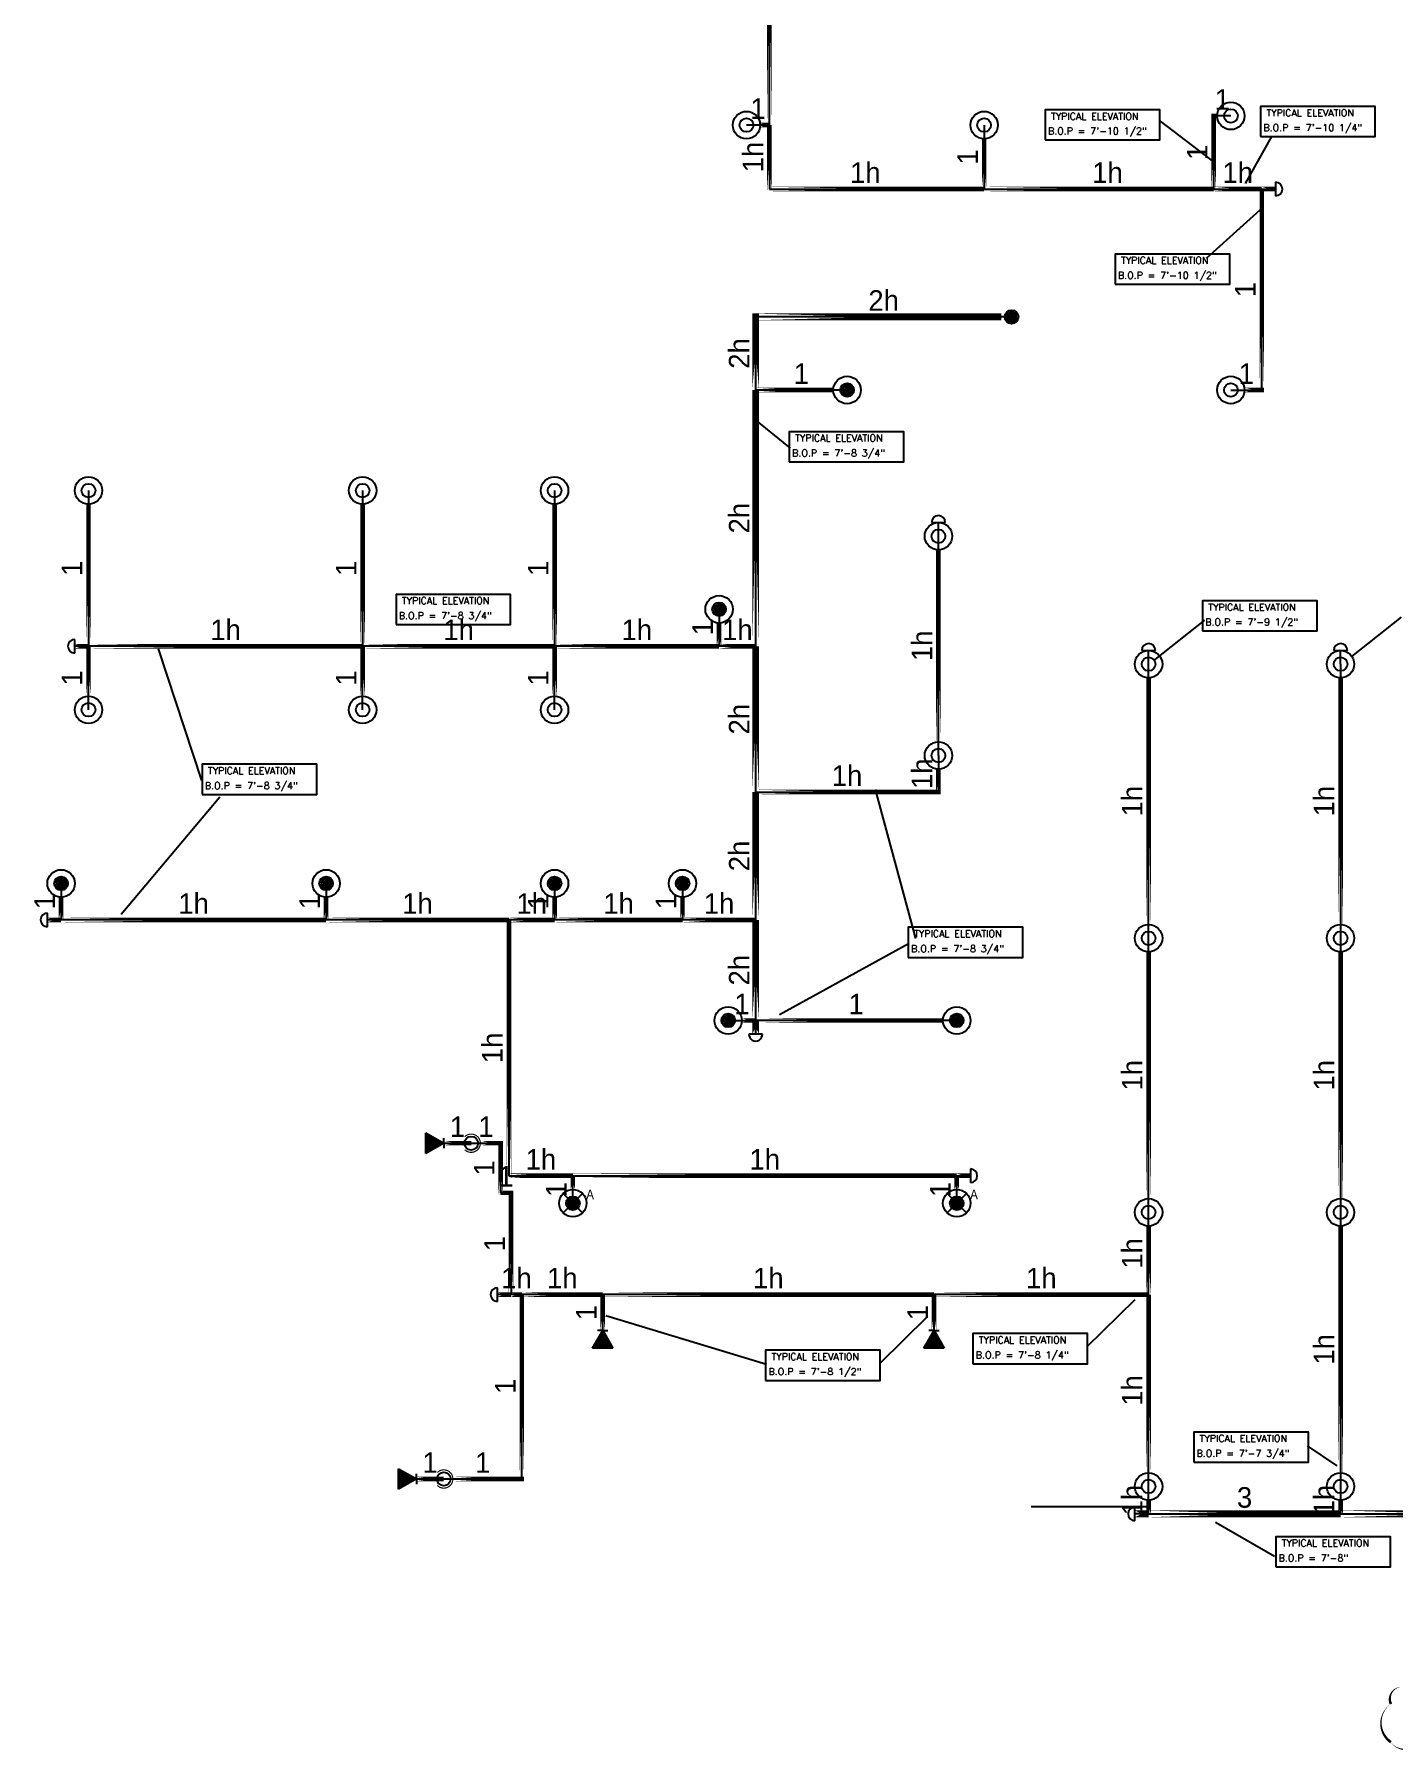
# Model space of a CAD drawing. Header units: inches. Extents: x -3384 to 3968, y -54 to 1448.
# Drawn here: x -3324 to -2729, y -54 to 697 of the extents above; entities that cross this region are included whole.
import ezdxf
from ezdxf.enums import TextEntityAlignment as Align

# ---------------------------------------------------------------- set-up
doc = ezdxf.new("R2010")
doc.units = ezdxf.units.IN
doc.header["$MEASUREMENT"] = 0
for name, color, linetype in [('conflict', 1, 'Continuous'), ('Coordination', 1, 'Continuous'), ('headdn', 1, 'Continuous'), ('HEADUP', 1, 'Continuous'), ('PIPEBL', 1, 'Continuous'), ('pipemn', 1, 'Continuous'), ('PIPESPC', 1, 'Continuous'), ('spk-cap', 1, 'Continuous'), ('spk-pipedrop', 1, 'Continuous'), ('spk-piperise', 1, 'Continuous'), ('TIDYPIPE', 1, 'Continuous')]:
    doc.layers.add(name, color=color, linetype=linetype)
doc.styles.add('PIPE', font='PIPE.SHX')
doc.styles.add('ROMAND', font='romand', dxfattribs={"width": 0.75, "height": 1.5})

# ---------------------------------------------------------------- blocks, each defined once
blk = doc.blocks.new('SIDE3')
for p, q in [((0, 0), (7.79, 4.5)), ((0, 0), (0, 2.24)), ((7.79, -4.5), (0, 0)), ((0, 0), (0, -2.24)), ((7.79, 4.5), (7.79, -4.5))]:
    blk.add_line(p, q)
blk.add_solid([(7.79, -4.5), (0, 0), (7.79, 4.5)])
blk = doc.blocks.new('dpend1')
for radius in [6, 3]:
    blk.add_circle((0, 0), radius)
for points in [[(0.01, 2.97), (-2.53, -1.59), (-2.62, 1.36)], [(0.01, 2.97), (-2.49, -1.59), (2.52, -1.59)], [(2.52, -1.59), (0.01, 2.97), (2.6, 1.47)], [(2.52, -1.59), (-2.53, -1.59), (0.01, -2.98)]]:
    blk.add_solid(points)
blk = doc.blocks.new('DPEND4')
for p, q in [((4.24, -4.24), (-4.24, 4.24)), ((-4.24, -4.24), (4.24, 4.24))]:
    blk.add_line(p, q)
for radius in [6, 3]:
    blk.add_circle((0, 0), radius)
for points in [[(0, 0), (-3, 0), (-2.08, 2.07)], [(0, 0), (-3, 0), (-2.08, -2.07)], [(0, 0), (0, 3), (-2.12, 2.14)], [(0, 0), (0, -3), (-2.12, -2.14)], [(0, 0), (0, 3), (2.12, 2.14)], [(0, 0), (3, 0), (2.08, 2.07)], [(0, 0), (0, -3), (2.12, -2.14)], [(0, 0), (3, 0), (2.08, -2.07)]]:
    blk.add_solid(points)
at = {"style": 'PIPE', "width": 1.359757}
blk.add_text('A', height=4.28, dxfattribs=at).set_placement((5.9, 1.71), (9.23, 1.71), align=Align.FIT)
blk = doc.blocks.new('SPRIG1')
for radius in [6, 3]:
    blk.add_circle((0, 0), radius)
blk = doc.blocks.new('CAP')
blk.add_line((0, 3), (0, -3))
blk.add_arc((0, 0), 3, 270, 90)
blk = doc.blocks.new('drop')
blk.add_circle((0, 0), 3)
for points in [[(0.01, 2.97), (-2.53, -1.59), (-2.62, 1.36)], [(0.01, 2.97), (-2.49, -1.59), (2.52, -1.59)], [(2.52, -1.59), (0.01, 2.97), (2.6, 1.47)], [(2.52, -1.59), (-2.53, -1.59), (0.01, -2.98)]]:
    blk.add_solid(points)
blk = doc.blocks.new('rise')
blk.add_circle((0, 0), 3)
blk = doc.blocks.new('PIPESPC')
at = {"layer": 'PIPESPC', "style": 'PIPE', "width": 0.9}
blk.add_attdef('SIZE', text='', height=9, dxfattribs=at).set_placement((0, 4.02), align=Align.CENTER)
at = {"layer": 'PIPESPC', "style": 'PIPE', "flags": 1}
blk.add_attdef('SCHED', (25.3, 3.89), '', height=9, dxfattribs=at)
blk = doc.blocks.new('TIDYRUN')
at = {"const_width": 0.5}
blk.add_lwpolyline([(-2.83, 2.83, -2.414214), (-2.83, -2.83, -1.737895)], format="xyb", dxfattribs=at)

msp = doc.modelspace()

# ---------------------------------------------------------------- linework, layer by layer
at = {"layer": 'conflict'}
for p, q in [((-2808.06, 641.62), (-2830.81, 659.08)), ((-2793.67, 631.71), (-2782.12, 652.39)), ((-2810.6, 599.11), (-2787.2, 620.27)), ((-3006.68, 527.1), (-2992.9, 515.85)), ((-2833.13, 423.4), (-2811.43, 440.56)), ((-2747.03, 424.73), (-2725.32, 441.9)), ((-3250.46, 370.41), (-3269.4, 428.09)), ((-3285.65, 311.83), (-3242.49, 363.29)), ((-2955.64, 366.4), (-2938.04, 301.25)), ((-2997.55, 267.95), (-2940.76, 299.23)), ((-2842.08, 143.03), (-2863.12, 122.3)), ((-3073.51, 136.16), (-3003.19, 114.89)), ((-2932.81, 135.74), (-2953.85, 115.01)), ((-2753.43, 70.4), (-2766.49, 79.17)), ((-2806.75, 45.78), (-2780.84, 30.8))]:
    msp.add_line(p, q, dxfattribs=at)
for points in [[(-2881.3, 650.81), (-2831.12, 650.81), (-2831.12, 663.98), (-2881.3, 663.98)], [(-2787.01, 652.29), (-2736.83, 652.29), (-2736.83, 665.45), (-2787.01, 665.45)], [(-2850.67, 587.7), (-2800.49, 587.7), (-2800.49, 600.86), (-2850.67, 600.86)], [(-2993.28, 509.92), (-2943.1, 509.92), (-2943.1, 523.09), (-2993.28, 523.09)], [(-3165.4, 438.73), (-3115.23, 438.73), (-3115.23, 451.89), (-3165.4, 451.89)], [(-2812.47, 435.87), (-2762.3, 435.87), (-2762.3, 449.04), (-2812.47, 449.04)], [(-3250.3, 364.31), (-3200.12, 364.31), (-3200.12, 377.48), (-3250.3, 377.48)], [(-2941.2, 292.95), (-2891.03, 292.95), (-2891.03, 306.12), (-2941.2, 306.12)], [(-2912.89, 115.07), (-2862.72, 115.07), (-2862.72, 128.24), (-2912.89, 128.24)], [(-3003.62, 107.78), (-2953.45, 107.78), (-2953.45, 120.95), (-3003.62, 120.95)], [(-2816.27, 71.95), (-2766.09, 71.95), (-2766.09, 85.11), (-2816.27, 85.11)], [(-2780.36, 26.13), (-2730.18, 26.13), (-2730.18, 39.3), (-2780.36, 39.3)]]:
    msp.add_lwpolyline(points, close=True, dxfattribs=at)
at = {"layer": 'Coordination'}
msp.add_line((-2835.98, 52.4), (-2887.4, 52.4), dxfattribs=at)
msp.add_lwpolyline([(-2725.47, -26.4, 0, 1.2, 0.520567), (-2729.98, -33.89, 0, 1.2, 0.520567), (-2729.98, -50.61, 0, 1.2, 0.520567), (-2717.98, -50.61, 0, 1.2, 0.520567)], format="xyseb", dxfattribs=at)
at = {"layer": 'PIPEBL', "color": 1}
for p, q in [((-3002, 657.35), (-3002, 801.35)), ((-2807.55, 661.35), (-2807.55, 629.35)), ((-2800, 661.35), (-2807.55, 661.35)), ((-3002, 657.35), (-3002, 629.35)), ((-2908, 657.35), (-2908, 629.35)), ((-3002, 629.35), (-2908, 629.35)), ((-2908, 629.35), (-2807.55, 629.35)), ((-2807.55, 629.35), (-2786.47, 629.35)), ((-2786.47, 541.35), (-2786.47, 629.35)), ((-2786.47, 629.35), (-2780.47, 629.35)), ((-2800, 541.35), (-2786.47, 541.35)), ((-2836, 421.35), (-2836, 427.35)), ((-2836, 301.35), (-2836, 421.35)), ((-2752, 421.35), (-2752, 427.35)), ((-2752, 421.35), (-2752, 301.35)), ((-2836, 181.35), (-2836, 301.35)), ((-2752, 301.35), (-2752, 181.35)), ((-3144.5, 211.61), (-3132.5, 211.61)), ((-3132.5, 211.61), (-3119.6, 211.61)), ((-3119.6, 211.61), (-3119.6, 189.89)), ((-3119.6, 189.89), (-3115.03, 189.89)), ((-3115.03, 189.89), (-3115.03, 145.35)), ((-2836, 145.35), (-2836, 181.35)), ((-2752, 181.35), (-2752, 61.35)), ((-3115.03, 145.35), (-3121.03, 145.35)), ((-3110.33, 145.35), (-3115.03, 145.35)), ((-3074.95, 145.35), (-3110.33, 145.35)), ((-3110.33, 64.61), (-3110.33, 145.35)), ((-2929.93, 145.35), (-3074.95, 145.35)), ((-3074.95, 129.61), (-3074.95, 145.35)), ((-2836, 145.35), (-2929.93, 145.35)), ((-2929.93, 129.61), (-2929.93, 145.35)), ((-2836, 61.35), (-2836, 145.35)), ((-3156.5, 64.61), (-3144.5, 64.61)), ((-3144.5, 64.61), (-3110.33, 64.61)), ((-2836, 49.35), (-2836, 61.35)), ((-2752, 61.35), (-2752, 49.35))]:
    msp.add_line(p, q, dxfattribs=at)
at = {"layer": 'PIPEBL'}
for p, q in [((-3002, 657.35), (-3012, 657.35)), ((-2968, 541.35), (-3008, 541.35)), ((-3300, 497.35), (-3300, 429.15)), ((-3180, 497.35), (-3180, 429.15)), ((-3096, 497.35), (-3096, 429.15)), ((-2928, 477.35), (-2928, 483.35)), ((-2928, 381.35), (-2928, 477.35)), ((-3024, 445.35), (-3024, 429.15)), ((-3300, 429.15), (-3306, 429.15)), ((-3180, 429.15), (-3300, 429.15)), ((-3300, 401.35), (-3300, 429.15)), ((-3096, 429.15), (-3180, 429.15)), ((-3180, 401.35), (-3180, 429.15)), ((-3024, 429.15), (-3096, 429.15)), ((-3096, 401.35), (-3096, 429.15)), ((-3008, 429.15), (-3024, 429.15)), ((-2928, 381.35), (-2928, 365.35)), ((-3008, 365.35), (-2928, 365.35)), ((-3312, 325.35), (-3312, 309.35)), ((-3196, 325.35), (-3196, 309.35)), ((-3096, 325.35), (-3096, 309.35)), ((-3040, 325.35), (-3040, 309.35)), ((-3312, 309.35), (-3318, 309.35)), ((-3196, 309.35), (-3312, 309.35)), ((-3116, 309.35), (-3196, 309.35)), ((-3096, 309.35), (-3116, 309.35)), ((-3116, 309.35), (-3116, 197.35)), ((-3040, 309.35), (-3096, 309.35)), ((-3008, 309.35), (-3040, 309.35)), ((-3020, 265.35), (-3008, 265.35)), ((-2920, 265.35), (-3008, 265.35)), ((-3116, 197.35), (-3088, 197.35)), ((-3088, 197.35), (-2920, 197.35)), ((-3088, 185.35), (-3088, 197.35)), ((-2920, 185.35), (-2920, 197.35)), ((-2920, 197.35), (-2914, 197.35))]:
    msp.add_line(p, q, dxfattribs=at)
at = {"layer": 'pipemn'}
for p, q in [((-2896, 573.35), (-3008, 573.35)), ((-3008, 573.35), (-3008, 541.35)), ((-3008, 541.35), (-3008, 429.15)), ((-3008, 429.15), (-3008, 365.35)), ((-3008, 365.35), (-3008, 309.35)), ((-3008, 309.35), (-3008, 265.35)), ((-3008, 265.35), (-3008, 259.35))]:
    msp.add_line(p, q, dxfattribs=at)
at = {"layer": 'pipemn', "color": 1}
for p, q in [((-2836, 49.35), (-2842, 49.35)), ((-2836, 49.35), (-2752, 49.35)), ((-2752, 49.35), (-2656, 49.35))]:
    msp.add_line(p, q, dxfattribs=at)
at = {"layer": 'TIDYPIPE', "color": 1}
for points, const_width in [([(-3002, 657.35), (-3002, 801.35)], 2), ([(-2808.55, 661.35), (-2806, 661.35)], 2), ([(-2807.55, 629.35), (-2807.55, 662.35)], 2), ([(-3006, 657.35), (-3002, 657.35)], 2), ([(-3002, 628.35), (-3002, 657.35)], 2), ([(-2908, 629.35), (-2908, 651.35)], 2), ([(-3003, 629.35), (-2908, 629.35)], 2), ([(-2908, 629.35), (-2807.55, 629.35)], 2), ([(-2807.55, 629.35), (-2786.47, 629.35)], 2), ([(-2786.47, 540.35), (-2786.47, 629.35)], 2), ([(-2786.47, 629.35), (-2780.47, 629.35)], 2), ([(-3009.5, 573.35), (-2900.5, 573.35)], 3), ([(-3008, 541.35), (-3008, 574.85)], 3), ([(-3008, 429.15), (-3008, 541.35)], 3), ([(-3008, 541.35), (-2974, 541.35)], 2), ([(-2794, 541.35), (-2785.47, 541.35)], 2), ([(-3300, 429.15), (-3300, 491.35)], 2), ([(-3180, 429.15), (-3180, 491.35)], 2), ([(-3096, 429.15), (-3096, 491.35)], 2), ([(-2928, 387.35), (-2928, 471.35)], 2), ([(-3024, 429.15), (-3024, 439.35)], 2), ([(-3306, 429.15), (-3300, 429.15)], 2), ([(-3300, 429.15), (-3180, 429.15)], 2), ([(-3300, 407.35), (-3300, 429.15)], 2), ([(-3180, 407.35), (-3180, 429.15)], 2), ([(-3180, 429.15), (-3096, 429.15)], 2), ([(-3096, 407.35), (-3096, 429.15)], 2), ([(-3096, 429.15), (-3024, 429.15)], 2), ([(-3024, 429.15), (-3008, 429.15)], 2), ([(-3008, 365.35), (-3008, 429.15)], 3), ([(-2836, 307.35), (-2836, 415.35)], 2), ([(-2752, 307.35), (-2752, 415.35)], 2), ([(-2928, 364.35), (-2928, 375.35)], 2), ([(-3008, 309.35), (-3008, 365.35)], 3), ([(-3008, 365.35), (-2927, 365.35)], 2), ([(-3312, 309.35), (-3312, 319.35)], 2), ([(-3196, 309.35), (-3196, 319.35)], 2), ([(-3096, 309.35), (-3096, 319.35)], 2), ([(-3040, 309.35), (-3040, 319.35)], 2), ([(-3318, 309.35), (-3312, 309.35)], 2), ([(-3312, 309.35), (-3196, 309.35)], 2), ([(-3196, 309.35), (-3116, 309.35)], 2), ([(-3116, 196.35), (-3116, 309.35)], 2), ([(-3116, 309.35), (-3096, 309.35)], 2), ([(-3096, 309.35), (-3040, 309.35)], 2), ([(-3040, 309.35), (-3008, 309.35)], 2), ([(-3008, 265.35), (-3008, 309.35)], 3), ([(-2836, 187.35), (-2836, 295.35)], 2), ([(-2752, 187.35), (-2752, 295.35)], 2), ([(-3014, 265.35), (-3008, 265.35)], 2), ([(-3008, 259.35), (-3008, 265.35)], 3), ([(-3008, 265.35), (-2926, 265.35)], 2), ([(-3144.5, 211.61), (-3132.5, 211.61)], 2), ([(-3128, 211.61), (-3118.6, 211.61)], 2), ([(-3119.6, 188.89), (-3119.6, 212.61)], 2), ([(-3117, 197.35), (-3088, 197.35)], 2), ([(-3088, 191.35), (-3088, 197.35)], 2), ([(-3088, 197.35), (-2920, 197.35)], 2), ([(-2920, 191.35), (-2920, 197.35)], 2), ([(-2920, 197.35), (-2914, 197.35)], 2), ([(-3120.6, 189.89), (-3114.03, 189.89)], 2), ([(-3115.03, 145.35), (-3115.03, 190.89)], 2), ([(-2836, 145.35), (-2836, 175.35)], 2), ([(-2752, 67.35), (-2752, 175.35)], 2), ([(-3121.03, 145.35), (-3115.03, 145.35)], 2), ([(-3115.03, 145.35), (-3110.33, 145.35)], 2), ([(-3110.33, 145.35), (-3074.95, 145.35)], 2), ([(-3110.33, 63.61), (-3110.33, 145.35)], 2), ([(-3074.95, 145.35), (-2929.93, 145.35)], 2), ([(-3074.95, 129.61), (-3074.95, 145.35)], 2), ([(-2929.93, 145.35), (-2836, 145.35)], 2), ([(-2929.93, 129.61), (-2929.93, 145.35)], 2), ([(-2836, 67.35), (-2836, 145.35)], 2), ([(-3156.5, 64.61), (-3144.5, 64.61)], 2), ([(-3140, 64.61), (-3109.33, 64.61)], 2), ([(-2836, 49.35), (-2836, 55.35)], 2), ([(-2752, 49.35), (-2752, 55.35)], 2), ([(-2842, 49.35), (-2836, 49.35)], 3), ([(-2836, 49.35), (-2752, 49.35)], 3), ([(-2752, 49.35), (-2656, 49.35)], 3)]:
    msp.add_lwpolyline(points, close=True, dxfattribs=dict(at, const_width=const_width))

# ---------------------------------------------------------------- block references
at = {"layer": 'headdn'}
for name, p in [('dpend1', (-2968, 541.35)), ('dpend1', (-3024, 445.35)), ('dpend1', (-3312, 325.35)), ('dpend1', (-3196, 325.35)), ('dpend1', (-3096, 325.35)), ('dpend1', (-3040, 325.35)), ('dpend1', (-3020, 265.35)), ('dpend1', (-2920, 265.35)), ('DPEND4', (-3088, 185.35)), ('DPEND4', (-2920, 185.35))]:
    msp.add_blockref(name, p, dxfattribs=at)
for p, rotation in [((-3144.5, 211.61), 180), ((-3074.95, 129.61), 270), ((-2929.93, 129.61), 270), ((-3156.5, 64.61), 180)]:
    msp.add_blockref('SIDE3', p, dxfattribs=dict(at, rotation=rotation))
at = {"layer": 'HEADUP'}
for p in [(-3012, 657.35), (-2908, 657.35), (-2800, 661.35), (-2800, 541.35), (-3300, 497.35), (-3180, 497.35), (-3096, 497.35), (-2928, 477.35), (-2836, 421.35), (-2752, 421.35), (-3300, 401.35), (-3180, 401.35), (-3096, 401.35), (-2928, 381.35), (-2836, 301.35), (-2752, 301.35), (-2836, 181.35), (-2752, 181.35), (-2836, 61.35), (-2752, 61.35)]:
    msp.add_blockref('SPRIG1', p, dxfattribs=at)
at = {"layer": 'PIPESPC'}
ref = msp.add_blockref('PIPESPC', (-3007, 657.35), dxfattribs=at)
ref.add_attrib('SIZE', '1', dxfattribs={"color": 0, "height": 9, "style": 'PIPE'}).set_placement((-3007, 657.35), align=Align.BOTTOM_CENTER)
ref = msp.add_blockref('PIPESPC', (-3007, 657.35), dxfattribs=at)
ref.add_attrib('SIZE', '1', dxfattribs={"color": 0, "height": 9, "style": 'PIPE'}).set_placement((-3007, 657.35), align=Align.BOTTOM_CENTER)
ref = msp.add_blockref('PIPESPC', (-2803.78, 661.35), dxfattribs=at)
ref.add_attrib('SIZE', '1', dxfattribs={"color": 0, "height": 9, "style": 'PIPE'}).set_placement((-2803.78, 661.35), align=Align.BOTTOM_CENTER)
ref = msp.add_blockref('PIPESPC', (-3002, 643.35), dxfattribs=dict(at, rotation=90))
ref.add_attrib('SIZE', '1h', dxfattribs={"color": 0, "height": 9, "rotation": 90, "style": 'PIPE'}).set_placement((-3002, 643.35), align=Align.BOTTOM_CENTER)
ref = msp.add_blockref('PIPESPC', (-2807.55, 645.35), dxfattribs=dict(at, rotation=90))
ref.add_attrib('SIZE', '1', dxfattribs={"color": 0, "height": 9, "rotation": 90, "style": 'PIPE'}).set_placement((-2807.55, 645.35), align=Align.BOTTOM_CENTER)
ref = msp.add_blockref('PIPESPC', (-2960, 629.35), dxfattribs=at)
ref.add_attrib('SIZE', '1h', dxfattribs={"color": 0, "height": 9, "style": 'PIPE'}).set_placement((-2960, 629.35), align=Align.BOTTOM_CENTER)
ref = msp.add_blockref('PIPESPC', (-2908, 643.35), dxfattribs=dict(at, rotation=90))
ref.add_attrib('SIZE', '1', dxfattribs={"color": 0, "height": 9, "rotation": 90, "style": 'PIPE'}).set_placement((-2908, 643.35), align=Align.BOTTOM_CENTER)
ref = msp.add_blockref('PIPESPC', (-2854, 629.35), dxfattribs=at)
ref.add_attrib('SIZE', '1h', dxfattribs={"color": 0, "height": 9, "style": 'PIPE'}).set_placement((-2854, 629.35), align=Align.BOTTOM_CENTER)
ref = msp.add_blockref('PIPESPC', (-2797.01, 629.35), dxfattribs=at)
ref.add_attrib('SIZE', '1h', dxfattribs={"color": 0, "height": 9, "style": 'PIPE'}).set_placement((-2797.01, 629.35), align=Align.BOTTOM_CENTER)
ref = msp.add_blockref('PIPESPC', (-2786.47, 585.35), dxfattribs=dict(at, rotation=90))
ref.add_attrib('SIZE', '1', dxfattribs={"color": 0, "height": 9, "rotation": 90, "style": 'PIPE'}).set_placement((-2786.47, 585.35), align=Align.BOTTOM_CENTER)
ref = msp.add_blockref('PIPESPC', (-2952, 573.35), dxfattribs=at)
ref.add_attrib('SIZE', '2h', dxfattribs={"color": 0, "height": 9, "style": 'PIPE'}).set_placement((-2952, 573.35), align=Align.BOTTOM_CENTER)
ref = msp.add_blockref('PIPESPC', (-3008, 557.35), dxfattribs=dict(at, rotation=90))
ref.add_attrib('SIZE', '2h', dxfattribs={"color": 0, "height": 9, "rotation": 90, "style": 'PIPE'}).set_placement((-3008, 557.35), align=Align.BOTTOM_CENTER)
ref = msp.add_blockref('PIPESPC', (-2988, 541.35), dxfattribs=at)
ref.add_attrib('SIZE', '1', dxfattribs={"color": 0, "height": 9, "style": 'PIPE'}).set_placement((-2988, 541.35), align=Align.BOTTOM_CENTER)
ref = msp.add_blockref('PIPESPC', (-2793.23, 541.35), dxfattribs=at)
ref.add_attrib('SIZE', '1', dxfattribs={"color": 0, "height": 9, "style": 'PIPE'}).set_placement((-2793.23, 541.35), align=Align.BOTTOM_CENTER)
ref = msp.add_blockref('PIPESPC', (-3008, 485.25), dxfattribs=dict(at, rotation=90))
ref.add_attrib('SIZE', '2h', dxfattribs={"color": 0, "height": 9, "rotation": 90, "style": 'PIPE'}).set_placement((-3008, 485.25), align=Align.BOTTOM_CENTER)
ref = msp.add_blockref('PIPESPC', (-3300, 463.25), dxfattribs=dict(at, rotation=90))
ref.add_attrib('SIZE', '1', dxfattribs={"color": 0, "height": 9, "rotation": 90, "style": 'PIPE'}).set_placement((-3300, 463.25), align=Align.BOTTOM_CENTER)
ref = msp.add_blockref('PIPESPC', (-3180, 463.25), dxfattribs=dict(at, rotation=90))
ref.add_attrib('SIZE', '1', dxfattribs={"color": 0, "height": 9, "rotation": 90, "style": 'PIPE'}).set_placement((-3180, 463.25), align=Align.BOTTOM_CENTER)
ref = msp.add_blockref('PIPESPC', (-3096, 463.25), dxfattribs=dict(at, rotation=89.99999999999997))
ref.add_attrib('SIZE', '1', dxfattribs={"color": 0, "height": 9, "rotation": 90, "style": 'PIPE'}).set_placement((-3096, 463.25), align=Align.BOTTOM_CENTER)
ref = msp.add_blockref('PIPESPC', (-3240, 429.15), dxfattribs=at)
ref.add_attrib('SIZE', '1h', dxfattribs={"color": 0, "height": 9, "style": 'PIPE'}).set_placement((-3240, 429.15), align=Align.BOTTOM_CENTER)
ref = msp.add_blockref('PIPESPC', (-3138, 429.15), dxfattribs=at)
ref.add_attrib('SIZE', '1h', dxfattribs={"color": 0, "height": 9, "style": 'PIPE'}).set_placement((-3138, 429.15), align=Align.BOTTOM_CENTER)
ref = msp.add_blockref('PIPESPC', (-3060, 429.15), dxfattribs=at)
ref.add_attrib('SIZE', '1h', dxfattribs={"color": 0, "height": 9, "style": 'PIPE'}).set_placement((-3060, 429.15), align=Align.BOTTOM_CENTER)
ref = msp.add_blockref('PIPESPC', (-3024, 437.25), dxfattribs=dict(at, rotation=90.00000000000034))
ref.add_attrib('SIZE', '1', dxfattribs={"color": 0, "height": 9, "rotation": 90, "style": 'PIPE'}).set_placement((-3024, 437.25), align=Align.BOTTOM_CENTER)
ref = msp.add_blockref('PIPESPC', (-3016, 429.15), dxfattribs=at)
ref.add_attrib('SIZE', '1h', dxfattribs={"color": 0, "height": 9, "style": 'PIPE'}).set_placement((-3016, 429.15), align=Align.BOTTOM_CENTER)
ref = msp.add_blockref('PIPESPC', (-2928, 429.35), dxfattribs=dict(at, rotation=90))
ref.add_attrib('SIZE', '1h', dxfattribs={"color": 0, "height": 9, "rotation": 90, "style": 'PIPE'}).set_placement((-2928, 429.35), align=Align.BOTTOM_CENTER)
ref = msp.add_blockref('PIPESPC', (-3300, 415.25), dxfattribs=dict(at, rotation=90))
ref.add_attrib('SIZE', '1', dxfattribs={"color": 0, "height": 9, "rotation": 90, "style": 'PIPE'}).set_placement((-3300, 415.25), align=Align.BOTTOM_CENTER)
ref = msp.add_blockref('PIPESPC', (-3180, 415.25), dxfattribs=dict(at, rotation=90))
ref.add_attrib('SIZE', '1', dxfattribs={"color": 0, "height": 9, "rotation": 90, "style": 'PIPE'}).set_placement((-3180, 415.25), align=Align.BOTTOM_CENTER)
ref = msp.add_blockref('PIPESPC', (-3096, 415.25), dxfattribs=dict(at, rotation=90))
ref.add_attrib('SIZE', '1', dxfattribs={"color": 0, "height": 9, "rotation": 90, "style": 'PIPE'}).set_placement((-3096, 415.25), align=Align.BOTTOM_CENTER)
ref = msp.add_blockref('PIPESPC', (-3008, 397.25), dxfattribs=dict(at, rotation=90))
ref.add_attrib('SIZE', '2h', dxfattribs={"color": 0, "height": 9, "rotation": 90, "style": 'PIPE'}).set_placement((-3008, 397.25), align=Align.BOTTOM_CENTER)
ref = msp.add_blockref('PIPESPC', (-2968, 365.35), dxfattribs=at)
ref.add_attrib('SIZE', '1h', dxfattribs={"color": 0, "height": 9, "style": 'PIPE'}).set_placement((-2968, 365.35), align=Align.BOTTOM_CENTER)
ref = msp.add_blockref('PIPESPC', (-2928, 373.35), dxfattribs=dict(at, rotation=90))
ref.add_attrib('SIZE', '1h', dxfattribs={"color": 0, "height": 9, "rotation": 90, "style": 'PIPE'}).set_placement((-2928, 373.35), align=Align.BOTTOM_CENTER)
ref = msp.add_blockref('PIPESPC', (-2836, 361.35), dxfattribs=dict(at, rotation=90))
ref.add_attrib('SIZE', '1h', dxfattribs={"color": 0, "height": 9, "rotation": 90, "style": 'PIPE'}).set_placement((-2836, 361.35), align=Align.BOTTOM_CENTER)
ref = msp.add_blockref('PIPESPC', (-2752, 361.35), dxfattribs=dict(at, rotation=90))
ref.add_attrib('SIZE', '1h', dxfattribs={"color": 0, "height": 9, "rotation": 90, "style": 'PIPE'}).set_placement((-2752, 361.35), align=Align.BOTTOM_CENTER)
ref = msp.add_blockref('PIPESPC', (-3008, 337.35), dxfattribs=dict(at, rotation=90))
ref.add_attrib('SIZE', '2h', dxfattribs={"color": 0, "height": 9, "rotation": 90, "style": 'PIPE'}).set_placement((-3008, 337.35), align=Align.BOTTOM_CENTER)
ref = msp.add_blockref('PIPESPC', (-3312, 317.35), dxfattribs=dict(at, rotation=90))
ref.add_attrib('SIZE', '1', dxfattribs={"color": 0, "height": 9, "rotation": 90, "style": 'PIPE'}).set_placement((-3312, 317.35), align=Align.BOTTOM_CENTER)
ref = msp.add_blockref('PIPESPC', (-3254, 309.35), dxfattribs=at)
ref.add_attrib('SIZE', '1h', dxfattribs={"color": 0, "height": 9, "style": 'PIPE'}).set_placement((-3254, 309.35), align=Align.BOTTOM_CENTER)
ref = msp.add_blockref('PIPESPC', (-3196, 317.35), dxfattribs=dict(at, rotation=90))
ref.add_attrib('SIZE', '1', dxfattribs={"color": 0, "height": 9, "rotation": 90, "style": 'PIPE'}).set_placement((-3196, 317.35), align=Align.BOTTOM_CENTER)
ref = msp.add_blockref('PIPESPC', (-3156, 309.35), dxfattribs=at)
ref.add_attrib('SIZE', '1h', dxfattribs={"color": 0, "height": 9, "style": 'PIPE'}).set_placement((-3156, 309.35), align=Align.BOTTOM_CENTER)
ref = msp.add_blockref('PIPESPC', (-3106, 309.35), dxfattribs=at)
ref.add_attrib('SIZE', '1h', dxfattribs={"color": 0, "height": 9, "style": 'PIPE'}).set_placement((-3106, 309.35), align=Align.BOTTOM_CENTER)
ref = msp.add_blockref('PIPESPC', (-3096, 317.35), dxfattribs=dict(at, rotation=90))
ref.add_attrib('SIZE', '1', dxfattribs={"color": 0, "height": 9, "rotation": 90, "style": 'PIPE'}).set_placement((-3096, 317.35), align=Align.BOTTOM_CENTER)
ref = msp.add_blockref('PIPESPC', (-3068, 309.35), dxfattribs=at)
ref.add_attrib('SIZE', '1h', dxfattribs={"color": 0, "height": 9, "style": 'PIPE'}).set_placement((-3068, 309.35), align=Align.BOTTOM_CENTER)
ref = msp.add_blockref('PIPESPC', (-3040, 317.35), dxfattribs=dict(at, rotation=90))
ref.add_attrib('SIZE', '1', dxfattribs={"color": 0, "height": 9, "rotation": 90, "style": 'PIPE'}).set_placement((-3040, 317.35), align=Align.BOTTOM_CENTER)
ref = msp.add_blockref('PIPESPC', (-3024, 309.35), dxfattribs=at)
ref.add_attrib('SIZE', '1h', dxfattribs={"color": 0, "height": 9, "style": 'PIPE'}).set_placement((-3024, 309.35), align=Align.BOTTOM_CENTER)
ref = msp.add_blockref('PIPESPC', (-3008, 287.35), dxfattribs=dict(at, rotation=90))
ref.add_attrib('SIZE', '2h', dxfattribs={"color": 0, "height": 9, "rotation": 90, "style": 'PIPE'}).set_placement((-3008, 287.35), align=Align.BOTTOM_CENTER)
ref = msp.add_blockref('PIPESPC', (-3014, 265.35), dxfattribs=at)
ref.add_attrib('SIZE', '1', dxfattribs={"color": 0, "height": 9, "style": 'PIPE'}).set_placement((-3014, 265.35), align=Align.BOTTOM_CENTER)
ref = msp.add_blockref('PIPESPC', (-2964, 265.35), dxfattribs=at)
ref.add_attrib('SIZE', '1', dxfattribs={"color": 0, "height": 9, "style": 'PIPE'}).set_placement((-2964, 265.35), align=Align.BOTTOM_CENTER)
ref = msp.add_blockref('PIPESPC', (-3116, 253.35), dxfattribs=dict(at, rotation=90))
ref.add_attrib('SIZE', '1h', dxfattribs={"color": 0, "height": 9, "rotation": 90, "style": 'PIPE'}).set_placement((-3116, 253.35), align=Align.BOTTOM_CENTER)
ref = msp.add_blockref('PIPESPC', (-2836, 241.35), dxfattribs=dict(at, rotation=90))
ref.add_attrib('SIZE', '1h', dxfattribs={"color": 0, "height": 9, "rotation": 90, "style": 'PIPE'}).set_placement((-2836, 241.35), align=Align.BOTTOM_CENTER)
ref = msp.add_blockref('PIPESPC', (-2752, 241.35), dxfattribs=dict(at, rotation=90))
ref.add_attrib('SIZE', '1h', dxfattribs={"color": 0, "height": 9, "rotation": 90, "style": 'PIPE'}).set_placement((-2752, 241.35), align=Align.BOTTOM_CENTER)
ref = msp.add_blockref('PIPESPC', (-3138.5, 211.61), dxfattribs=at)
ref.add_attrib('SIZE', '1', dxfattribs={"color": 0, "height": 9, "style": 'PIPE'}).set_placement((-3138.5, 211.61), align=Align.BOTTOM_CENTER)
ref = msp.add_blockref('PIPESPC', (-3126.05, 211.61), dxfattribs=at)
ref.add_attrib('SIZE', '1', dxfattribs={"color": 0, "height": 9, "style": 'PIPE'}).set_placement((-3126.05, 211.61), align=Align.BOTTOM_CENTER)
ref = msp.add_blockref('PIPESPC', (-3119.6, 200.75), dxfattribs=dict(at, rotation=90))
ref.add_attrib('SIZE', '1', dxfattribs={"color": 0, "height": 9, "rotation": 90, "style": 'PIPE'}).set_placement((-3119.6, 200.75), align=Align.BOTTOM_CENTER)
ref = msp.add_blockref('PIPESPC', (-3102, 197.35), dxfattribs=at)
ref.add_attrib('SIZE', '1h', dxfattribs={"color": 0, "height": 9, "style": 'PIPE'}).set_placement((-3102, 197.35), align=Align.BOTTOM_CENTER)
ref = msp.add_blockref('PIPESPC', (-3004, 197.35), dxfattribs=at)
ref.add_attrib('SIZE', '1h', dxfattribs={"color": 0, "height": 9, "style": 'PIPE'}).set_placement((-3004, 197.35), align=Align.BOTTOM_CENTER)
ref = msp.add_blockref('PIPESPC', (-3117.31, 189.89), dxfattribs=at)
ref.add_attrib('SIZE', '1', dxfattribs={"color": 0, "height": 9, "style": 'PIPE'}).set_placement((-3117.31, 189.89), align=Align.BOTTOM_CENTER)
ref = msp.add_blockref('PIPESPC', (-3088, 191.35), dxfattribs=dict(at, rotation=90))
ref.add_attrib('SIZE', '1', dxfattribs={"color": 0, "height": 9, "rotation": 90, "style": 'PIPE'}).set_placement((-3088, 191.35), align=Align.BOTTOM_CENTER)
ref = msp.add_blockref('PIPESPC', (-2920, 191.35), dxfattribs=dict(at, rotation=90))
ref.add_attrib('SIZE', '1', dxfattribs={"color": 0, "height": 9, "rotation": 90, "style": 'PIPE'}).set_placement((-2920, 191.35), align=Align.BOTTOM_CENTER)
ref = msp.add_blockref('PIPESPC', (-3115.03, 167.62), dxfattribs=dict(at, rotation=90))
ref.add_attrib('SIZE', '1', dxfattribs={"color": 0, "height": 9, "rotation": 90, "style": 'PIPE'}).set_placement((-3115.03, 167.62), align=Align.BOTTOM_CENTER)
ref = msp.add_blockref('PIPESPC', (-2836, 163.35), dxfattribs=dict(at, rotation=90))
ref.add_attrib('SIZE', '1h', dxfattribs={"color": 0, "height": 9, "rotation": 90, "style": 'PIPE'}).set_placement((-2836, 163.35), align=Align.BOTTOM_CENTER)
ref = msp.add_blockref('PIPESPC', (-3112.68, 145.35), dxfattribs=at)
ref.add_attrib('SIZE', '1h', dxfattribs={"color": 0, "height": 9, "style": 'PIPE'}).set_placement((-3112.68, 145.35), align=Align.BOTTOM_CENTER)
ref = msp.add_blockref('PIPESPC', (-3092.64, 145.35), dxfattribs=at)
ref.add_attrib('SIZE', '1h', dxfattribs={"color": 0, "height": 9, "style": 'PIPE'}).set_placement((-3092.64, 145.35), align=Align.BOTTOM_CENTER)
ref = msp.add_blockref('PIPESPC', (-3002.44, 145.35), dxfattribs=at)
ref.add_attrib('SIZE', '1h', dxfattribs={"color": 0, "height": 9, "style": 'PIPE'}).set_placement((-3002.44, 145.35), align=Align.BOTTOM_CENTER)
ref = msp.add_blockref('PIPESPC', (-2882.96, 145.35), dxfattribs=at)
ref.add_attrib('SIZE', '1h', dxfattribs={"color": 0, "height": 9, "style": 'PIPE'}).set_placement((-2882.96, 145.35), align=Align.BOTTOM_CENTER)
ref = msp.add_blockref('PIPESPC', (-3074.95, 137.48), dxfattribs=dict(at, rotation=89.99999999999959))
ref.add_attrib('SIZE', '1', dxfattribs={"color": 0, "height": 9, "rotation": 90, "style": 'PIPE'}).set_placement((-3074.95, 137.48), align=Align.BOTTOM_CENTER)
ref = msp.add_blockref('PIPESPC', (-2929.93, 137.48), dxfattribs=dict(at, rotation=90))
ref.add_attrib('SIZE', '1', dxfattribs={"color": 0, "height": 9, "rotation": 90, "style": 'PIPE'}).set_placement((-2929.93, 137.48), align=Align.BOTTOM_CENTER)
ref = msp.add_blockref('PIPESPC', (-2752, 121.35), dxfattribs=dict(at, rotation=90))
ref.add_attrib('SIZE', '1h', dxfattribs={"color": 0, "height": 9, "rotation": 90, "style": 'PIPE'}).set_placement((-2752, 121.35), align=Align.BOTTOM_CENTER)
ref = msp.add_blockref('PIPESPC', (-3110.33, 105.2), dxfattribs=dict(at, rotation=90))
ref.add_attrib('SIZE', '1', dxfattribs={"color": 0, "height": 9, "rotation": 90, "style": 'PIPE'}).set_placement((-3110.33, 105.2), align=Align.BOTTOM_CENTER)
ref = msp.add_blockref('PIPESPC', (-2836, 103.35), dxfattribs=dict(at, rotation=90))
ref.add_attrib('SIZE', '1h', dxfattribs={"color": 0, "height": 9, "rotation": 90, "style": 'PIPE'}).set_placement((-2836, 103.35), align=Align.BOTTOM_CENTER)
ref = msp.add_blockref('PIPESPC', (-3150.5, 64.61), dxfattribs=at)
ref.add_attrib('SIZE', '1', dxfattribs={"color": 0, "height": 9, "style": 'PIPE'}).set_placement((-3150.5, 64.61), align=Align.BOTTOM_CENTER)
ref = msp.add_blockref('PIPESPC', (-3127.42, 64.61), dxfattribs=at)
ref.add_attrib('SIZE', '1', dxfattribs={"color": 0, "height": 9, "style": 'PIPE'}).set_placement((-3127.42, 64.61), align=Align.BOTTOM_CENTER)
ref = msp.add_blockref('PIPESPC', (-2836, 55.35), dxfattribs=dict(at, rotation=90))
ref.add_attrib('SIZE', '1h', dxfattribs={"color": 0, "height": 9, "rotation": 90, "style": 'PIPE'}).set_placement((-2836, 55.35), align=Align.BOTTOM_CENTER)
ref = msp.add_blockref('PIPESPC', (-2794, 49.35), dxfattribs=at)
ref.add_attrib('SIZE', '3', dxfattribs={"color": 0, "height": 9, "style": 'PIPE'}).set_placement((-2794, 49.35), align=Align.BOTTOM_CENTER)
ref = msp.add_blockref('PIPESPC', (-2752, 55.35), dxfattribs=dict(at, rotation=90))
ref.add_attrib('SIZE', '1h', dxfattribs={"color": 0, "height": 9, "rotation": 90, "style": 'PIPE'}).set_placement((-2752, 55.35), align=Align.BOTTOM_CENTER)
at = {"layer": 'spk-cap'}
for p in [(-2780.47, 629.35), (-2914, 197.35)]:
    msp.add_blockref('CAP', p, dxfattribs=at)
for p, rotation in [((-2928, 483.35), 90.00000000002773), ((-3306, 429.15), 180.0000000000556), ((-2836, 427.35), 90.00000000002773), ((-2752, 427.35), 90.00000000002773), ((-3318, 309.35), 180.0000000000556), ((-3008, 259.35), 270.0000000000834), ((-3121.03, 145.35), 180.0000000000552), ((-2842, 49.35), 180.0000000000556)]:
    msp.add_blockref('CAP', p, dxfattribs=dict(at, rotation=rotation))
at = {"layer": 'spk-pipedrop'}
msp.add_blockref('drop', (-2896, 573.35), dxfattribs=at)
at = {"layer": 'spk-piperise', "rotation": 90.00000000002773}
for p in [(-3132.5, 211.61), (-3144.5, 64.61)]:
    msp.add_blockref('rise', p, dxfattribs=at)
at = {"layer": 'TIDYPIPE'}
for p in [(-3132.5, 211.61), (-3144.5, 64.61)]:
    msp.add_blockref('TIDYRUN', p, dxfattribs=at)

# ---------------------------------------------------------------- texts
at = {"layer": 'conflict', "style": 'ROMAND'}
for p in [(-2878.73, 659.7), (-2784.44, 661.17), (-2848.1, 596.58), (-2990.71, 518.81), (-3162.84, 447.61), (-2809.91, 444.76), (-3247.73, 373.2), (-2938.64, 301.84), (-2910.33, 123.96), (-3001.06, 116.67), (-2813.7, 80.83), (-2777.79, 35.02)]:
    msp.add_text('TYPICAL ELEVATION', height=3.0375, dxfattribs=at).set_placement(p)
at = {"layer": 'Coordination', "style": 'ROMAND'}
for s, p in [('B.O.P = 7\'-10 1/2"', (-2880.04, 653.17)), ('B.O.P = 7\'-10 1/4"', (-2785.76, 654.64)), ('B.O.P = 7\'-10 1/2"', (-2849.42, 590.05)), ('B.O.P = 7\'-8 3/4"', (-2992.03, 512.28)), ('B.O.P = 7\'-8 3/4"', (-3164.15, 441.08)), ('B.O.P = 7\'-9 1/2"', (-2811.22, 438.23)), ('B.O.P = 7\'-8 3/4"', (-3249.05, 366.67)), ('B.O.P = 7\'-8 3/4"', (-2939.95, 295.31)), ('B.O.P = 7\'-8 1/4"', (-2911.64, 117.43)), ('B.O.P = 7\'-8 1/2"', (-3002.37, 110.14)), ('B.O.P = 7\'-7 3/4"', (-2815.02, 74.31)), ('B.O.P = 7\'-8"', (-2779.11, 28.49))]:
    msp.add_text(s, height=3.0375, dxfattribs=at).set_placement(p)

doc.saveas('drawing.dxf')
